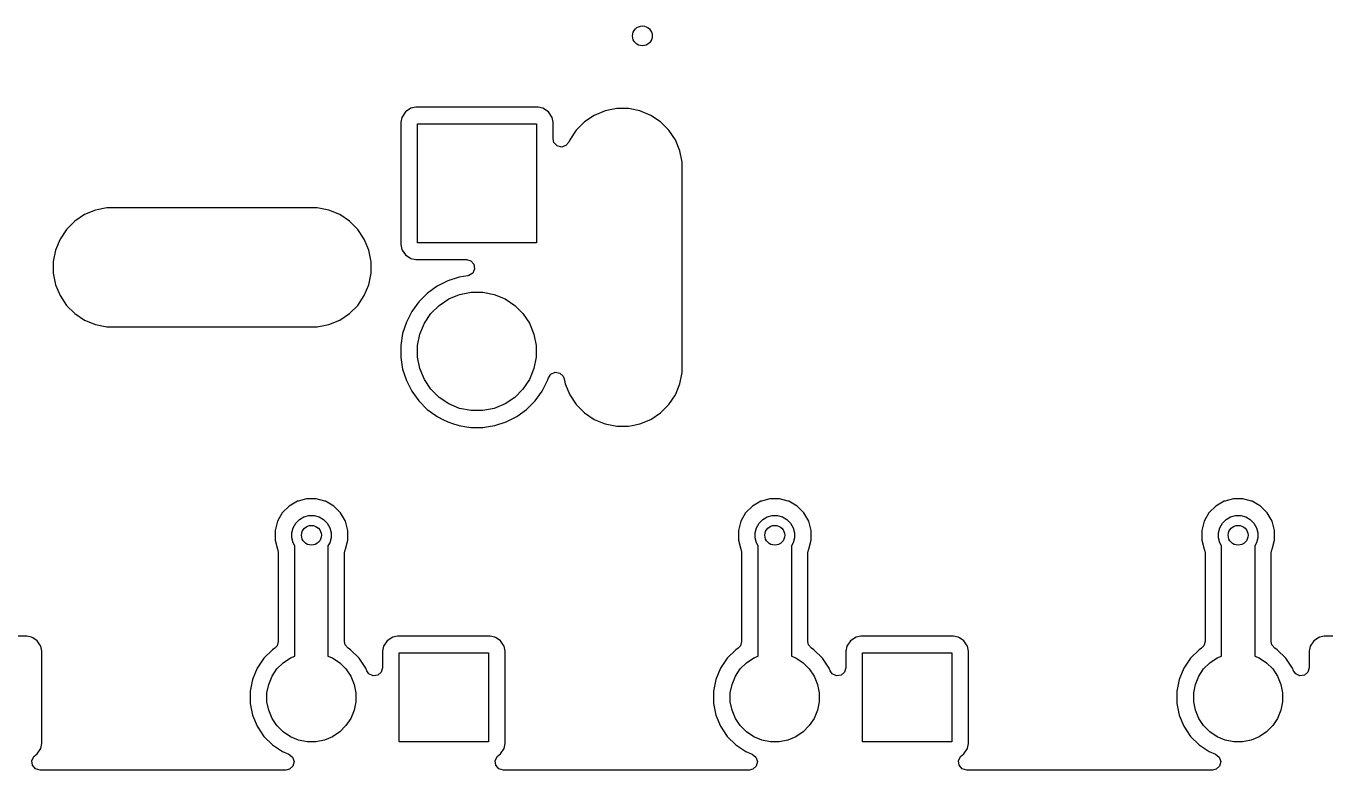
# Model space of a CAD drawing. Extents: x 45 to 205, y -97 to -37.
# Drawn here: x 92.19 to 111.81, y -96.6 to -85.35 of the extents above; entities that cross this region are included whole.
import ezdxf

# ---------------------------------------------------------------- set-up
doc = ezdxf.new("R2010")
doc.units = 0
doc.layers.add('BLACK', color=7, linetype='CONTINUOUS')

msp = doc.modelspace()

# ---------------------------------------------------------------- linework, layer by layer
at = {"layer": 'BLACK', "linetype": 'CONTINUOUS'}
for p, q in [((97.864022, -86.732334), (97.84949, -86.805391)), ((97.864023, -86.73233), (97.864022, -86.732334)), ((97.919389, -86.649469), (97.864023, -86.73233)), ((98.00225, -86.594103), (97.919389, -86.649469)), ((98.002254, -86.594102), (98.00225, -86.594103)), ((98.075313, -86.57957), (98.002254, -86.594102)), ((98.075316, -86.57957), (98.075313, -86.57957)), ((99.924664, -86.57957), (98.075316, -86.57957)), ((99.924667, -86.57957), (99.924664, -86.57957)), ((99.997725, -86.594102), (99.924667, -86.57957)), ((99.997729, -86.594103), (99.997725, -86.594102)), ((99.99773, -86.594104), (99.997729, -86.594103)), ((100.080591, -86.649469), (99.99773, -86.594104)), ((100.135956, -86.73233), (100.080591, -86.649469)), ((100.135957, -86.732334), (100.135956, -86.73233)), ((100.150489, -86.805391), (100.135957, -86.732334)), ((100.773436, -86.70206), (100.625955, -86.800605)), ((100.773449, -86.702053), (100.773436, -86.70206)), ((100.937322, -86.634176), (100.773449, -86.702053)), ((100.937331, -86.634173), (100.937322, -86.634176)), ((101.111296, -86.59957), (100.937331, -86.634173)), ((101.111299, -86.59957), (101.111296, -86.59957)), ((101.288681, -86.59957), (101.111299, -86.59957)), ((101.288684, -86.59957), (101.288681, -86.59957)), ((101.462648, -86.634173), (101.288684, -86.59957)), ((101.462657, -86.634176), (101.462648, -86.634173)), ((101.62653, -86.702053), (101.462657, -86.634176)), ((101.626543, -86.70206), (101.62653, -86.702053)), ((101.774024, -86.800605), (101.626543, -86.70206)), ((97.84949, -86.805391), (97.84949, -88.654748)), ((98.09999, -88.63007), (98.09999, -86.83007)), ((98.09999, -86.83007), (99.89999, -86.83007)), ((99.89999, -86.83007), (99.89999, -88.63007)), ((100.15049, -86.805393), (100.150489, -86.805391)), ((100.15049, -87.057276), (100.15049, -86.805393)), ((100.500525, -86.926035), (100.40198, -87.073516)), ((100.500528, -86.926031), (100.500525, -86.926035)), ((100.625951, -86.800608), (100.500528, -86.926031)), ((100.625955, -86.800605), (100.625951, -86.800608)), ((101.774028, -86.800608), (101.774024, -86.800605)), ((101.899451, -86.926031), (101.774028, -86.800608)), ((101.899454, -86.926035), (101.899451, -86.926031)), ((101.997999, -87.073516), (101.899454, -86.926035)), ((100.163606, -87.112781), (100.15049, -87.057276)), ((100.211217, -87.163918), (100.163606, -87.112781)), ((100.389051, -87.104728), (100.34521, -87.159132)), ((100.401973, -87.073529), (100.389051, -87.104728)), ((100.40198, -87.073516), (100.401973, -87.073529)), ((101.998006, -87.073529), (101.997999, -87.073516)), ((102.065883, -87.237402), (101.998006, -87.073529)), ((100.278916, -87.181197), (100.211217, -87.163918)), ((100.34521, -87.159132), (100.278916, -87.181197)), ((102.065886, -87.237411), (102.065883, -87.237402)), ((102.100489, -87.411374), (102.065886, -87.237411)), ((102.10049, -87.411376), (102.100489, -87.411374)), ((102.10049, -88.075391), (102.10049, -87.411376)), ((93.411295, -88.099498), (93.237329, -88.134104)), ((93.551337, -88.099497), (93.411295, -88.099498)), ((93.551355, -88.099502), (93.551337, -88.099497)), ((96.499989, -88.099502), (93.551355, -88.099502)), ((96.588679, -88.099501), (96.499989, -88.099502)), ((96.588681, -88.099501), (96.588679, -88.099501)), ((96.762657, -88.134105), (96.588681, -88.099501)), ((102.10049, -90.588763), (102.10049, -88.075391)), ((92.92596, -88.300537), (92.800531, -88.425968)), ((93.073448, -88.201987), (92.92596, -88.300537)), ((93.237318, -88.134107), (93.073448, -88.201987)), ((93.237329, -88.134104), (93.237318, -88.134107)), ((96.762659, -88.134106), (96.762657, -88.134105)), ((96.762667, -88.134108), (96.762659, -88.134106)), ((96.926531, -88.201982), (96.762667, -88.134108)), ((96.926536, -88.201984), (96.926531, -88.201982)), ((96.926539, -88.201986), (96.926536, -88.201984)), ((97.074029, -88.300534), (96.926539, -88.201986)), ((97.199459, -88.425962), (97.074029, -88.300534)), ((92.800531, -88.425968), (92.701982, -88.573457)), ((97.287974, -88.558433), (97.199459, -88.425962)), ((92.701982, -88.573457), (92.634103, -88.737333)), ((97.29801, -88.573453), (97.287974, -88.558433)), ((97.313387, -88.610576), (97.29801, -88.573453)), ((97.365892, -88.737333), (97.313387, -88.610576)), ((97.84949, -88.654748), (97.864022, -88.727805)), ((99.89999, -88.63007), (98.09999, -88.63007)), ((92.6341, -88.737342), (92.599498, -88.911304)), ((92.634103, -88.737333), (92.6341, -88.737342)), ((97.396485, -88.891134), (97.365892, -88.737333)), ((97.400497, -88.911303), (97.396485, -88.891134)), ((97.864022, -88.727805), (97.864023, -88.727809)), ((97.864023, -88.727809), (97.870393, -88.737342)), ((97.870393, -88.737342), (97.919389, -88.810671)), ((97.919389, -88.810671), (98.00225, -88.866036)), ((98.00225, -88.866036), (98.002254, -88.866037)), ((98.002254, -88.866037), (98.075311, -88.880569)), ((98.075311, -88.880569), (98.075314, -88.88057)), ((98.075314, -88.88057), (98.842859, -88.88057)), ((98.842859, -88.88057), (98.909898, -88.900255)), ((98.909898, -88.900255), (98.955653, -88.953059)), ((92.599498, -88.911304), (92.599498, -89.088695)), ((92.599498, -89.088695), (92.6341, -89.262657)), ((97.365892, -89.262667), (97.400498, -89.088692)), ((97.400498, -88.911305), (97.400497, -88.911303)), ((97.400498, -88.911308), (97.400498, -88.911305)), ((97.400498, -89.088692), (97.400498, -88.911308)), ((98.936572, -89.085773), (98.877794, -89.123547)), ((98.965597, -89.022217), (98.936572, -89.085773)), ((98.955653, -88.953059), (98.965597, -89.022217)), ((92.6341, -89.262657), (92.634103, -89.262666)), ((92.634103, -89.262666), (92.701982, -89.426542)), ((97.298009, -89.426549), (97.365892, -89.262667)), ((98.396992, -89.286076), (98.250495, -89.392511)), ((98.55835, -89.203858), (98.396992, -89.286076)), ((98.558353, -89.203857), (98.55835, -89.203858)), ((98.730579, -89.147899), (98.558353, -89.203857)), ((98.862257, -89.127043), (98.730579, -89.147899)), ((98.877794, -89.123547), (98.862257, -89.127043)), ((92.701982, -89.426542), (92.701983, -89.426544)), ((92.701983, -89.426544), (92.701984, -89.426545)), ((92.701984, -89.426545), (92.800532, -89.574033)), ((97.199459, -89.574038), (97.298009, -89.426549)), ((98.25049, -89.392515), (98.122435, -89.52057)), ((98.250495, -89.392511), (98.25049, -89.392515)), ((98.429036, -89.574361), (98.575733, -89.476341)), ((98.575733, -89.476341), (98.738734, -89.408824)), ((98.738734, -89.408824), (98.911775, -89.374404)), ((98.911775, -89.374404), (99.088205, -89.374404)), ((99.088205, -89.374404), (99.261246, -89.408824)), ((99.261246, -89.408824), (99.424247, -89.476341)), ((99.424247, -89.476341), (99.570944, -89.574361)), ((92.800532, -89.574033), (92.925959, -89.699462)), ((97.074029, -89.699466), (97.199459, -89.574038)), ((98.015996, -89.667072), (97.933778, -89.82843)), ((98.122431, -89.520575), (98.015996, -89.667072)), ((98.122435, -89.52057), (98.122431, -89.520575)), ((98.304281, -89.699116), (98.429036, -89.574361)), ((99.570944, -89.574361), (99.695699, -89.699116)), ((92.925959, -89.699462), (93.073446, -89.798011)), ((93.073446, -89.798011), (93.073447, -89.798011)), ((93.073447, -89.798011), (93.073448, -89.798012)), ((93.073448, -89.798012), (93.237318, -89.865892)), ((93.237318, -89.865892), (93.237329, -89.865895)), ((93.237329, -89.865895), (93.411296, -89.900501)), ((96.588681, -89.900499), (96.762657, -89.865895)), ((96.762657, -89.865895), (96.926539, -89.798014)), ((96.926539, -89.798014), (97.074029, -89.699466)), ((97.933777, -89.828433), (97.877819, -90.000659)), ((97.933778, -89.82843), (97.933777, -89.828433)), ((98.138744, -90.008814), (98.206261, -89.845813)), ((98.206261, -89.845813), (98.304281, -89.699116)), ((99.695699, -89.699116), (99.793719, -89.845813)), ((99.793719, -89.845813), (99.861236, -90.008814)), ((93.411296, -89.900501), (93.411298, -89.900501)), ((93.411298, -89.900501), (93.437265, -89.900501)), ((93.437265, -89.900501), (93.437277, -89.900502)), ((93.437277, -89.900502), (93.447267, -89.900502)), ((93.447267, -89.900502), (96.562698, -89.900502)), ((96.562698, -89.900502), (96.56274, -89.900498)), ((96.56274, -89.900498), (96.588681, -89.900499)), ((97.877819, -90.000659), (97.84949, -90.179518)), ((98.104324, -90.181855), (98.138744, -90.008814)), ((99.861236, -90.008814), (99.895656, -90.181855)), ((97.84949, -90.179518), (97.84949, -90.360621)), ((98.104324, -90.358285), (98.104324, -90.181855)), ((99.895656, -90.181855), (99.895656, -90.358285)), ((97.84949, -90.360621), (97.877819, -90.53948)), ((98.138744, -90.531326), (98.104324, -90.358285)), ((99.895656, -90.358285), (99.861236, -90.531326)), ((97.877819, -90.53948), (97.933777, -90.711706)), ((98.206261, -90.694327), (98.138744, -90.531326)), ((99.861236, -90.531326), (99.793719, -90.694327)), ((100.07923, -90.671607), (100.118665, -90.613933)), ((100.118665, -90.613933), (100.183023, -90.586734)), ((100.183023, -90.586734), (100.25187, -90.598646)), ((100.25187, -90.598646), (100.303347, -90.645889)), ((100.303347, -90.645889), (100.318778, -90.685733)), ((102.065886, -90.762728), (102.100489, -90.588765)), ((102.100489, -90.588765), (102.10049, -90.588763)), ((97.933777, -90.711706), (97.933778, -90.711709)), ((97.933778, -90.711709), (97.959779, -90.762737)), ((97.959779, -90.762737), (98.005619, -90.852703)), ((98.005619, -90.852703), (98.015996, -90.873067)), ((98.304281, -90.841024), (98.206261, -90.694327)), ((98.429036, -90.965779), (98.304281, -90.841024)), ((99.695699, -90.841024), (99.570944, -90.965779)), ((99.793719, -90.694327), (99.695699, -90.841024)), ((99.983986, -90.873064), (100.066201, -90.711709)), ((100.066201, -90.711709), (100.07923, -90.671607)), ((100.318778, -90.685733), (100.334094, -90.762729)), ((100.334094, -90.762729), (100.334096, -90.762737)), ((100.334096, -90.762737), (100.401973, -90.92661)), ((101.998003, -90.926617), (102.065884, -90.762736)), ((102.065884, -90.762731), (102.065886, -90.762728)), ((102.065884, -90.762736), (102.065884, -90.762731)), ((98.015996, -90.873067), (98.122431, -91.019564)), ((98.122431, -91.019564), (98.122435, -91.019569)), ((98.122435, -91.019569), (98.25049, -91.147624)), ((98.575733, -91.063799), (98.429036, -90.965779)), ((99.570944, -90.965779), (99.424247, -91.063799)), ((99.749491, -91.147623), (99.877543, -91.019571)), ((99.877543, -91.019571), (99.983986, -90.873064)), ((100.401973, -90.92661), (100.40198, -90.926623)), ((100.40198, -90.926623), (100.500525, -91.074104)), ((101.899454, -91.074105), (101.998003, -90.926617)), ((98.25049, -91.147624), (98.250495, -91.147628)), ((98.250495, -91.147628), (98.378277, -91.240466)), ((98.378277, -91.240466), (98.396996, -91.254066)), ((98.396996, -91.254066), (98.483376, -91.298079)), ((98.738734, -91.131316), (98.575733, -91.063799)), ((98.911775, -91.165736), (98.738734, -91.131316)), ((99.088205, -91.165736), (98.911775, -91.165736)), ((99.261246, -91.131316), (99.088205, -91.165736)), ((99.424247, -91.063799), (99.261246, -91.131316)), ((99.441629, -91.336281), (99.602984, -91.254066)), ((99.602984, -91.254066), (99.749491, -91.147623)), ((100.500525, -91.074104), (100.500528, -91.074108)), ((100.500528, -91.074108), (100.625951, -91.199531)), ((100.625951, -91.199531), (100.625955, -91.199534)), ((100.625955, -91.199534), (100.773436, -91.298079)), ((101.626537, -91.298083), (101.774025, -91.199534)), ((101.774025, -91.199534), (101.899454, -91.074105)), ((98.483376, -91.298079), (98.55835, -91.336281)), ((98.55835, -91.336281), (98.558353, -91.336282)), ((98.558353, -91.336282), (98.644466, -91.364261)), ((98.644466, -91.364261), (98.730581, -91.392241)), ((98.730581, -91.392241), (98.813419, -91.405361)), ((98.813419, -91.405361), (98.909439, -91.42057)), ((98.909439, -91.42057), (98.909444, -91.42057)), ((98.909444, -91.42057), (99.090541, -91.42057)), ((99.090541, -91.42057), (99.177249, -91.406835)), ((99.177249, -91.406835), (99.269399, -91.392241)), ((99.269399, -91.392241), (99.441629, -91.336281)), ((100.773436, -91.298079), (100.773449, -91.298086)), ((100.773449, -91.298086), (100.896353, -91.348993)), ((100.896353, -91.348993), (100.937324, -91.365964)), ((100.937324, -91.365964), (100.937326, -91.365964)), ((100.937326, -91.365964), (100.937331, -91.365966)), ((100.937331, -91.365966), (101.111294, -91.400569)), ((101.111294, -91.400569), (101.111297, -91.40057)), ((101.111297, -91.40057), (101.111299, -91.40057)), ((101.111299, -91.40057), (101.288683, -91.40057)), ((101.288683, -91.40057), (101.288684, -91.400569)), ((101.288684, -91.400569), (101.346672, -91.389034)), ((101.346672, -91.389034), (101.462648, -91.365966)), ((101.462648, -91.365966), (101.462651, -91.365964)), ((101.462651, -91.365964), (101.462656, -91.365964)), ((101.462656, -91.365964), (101.626537, -91.298083)), ((96.161972, -92.609563), (96.059483, -92.712052)), ((96.161978, -92.609558), (96.161972, -92.609563)), ((96.287501, -92.537087), (96.161978, -92.609558)), ((96.298983, -92.53401), (96.287501, -92.537087)), ((96.427515, -92.49957), (96.298983, -92.53401)), ((96.572465, -92.49957), (96.427515, -92.49957)), ((96.700996, -92.53401), (96.572465, -92.49957)), ((96.712479, -92.537087), (96.700996, -92.53401)), ((96.838001, -92.609558), (96.712478, -92.537087)), ((96.712478, -92.537087), (96.712479, -92.537087)), ((96.838007, -92.609563), (96.838001, -92.609558)), ((96.940496, -92.712052), (96.838007, -92.609563)), ((103.161972, -92.609563), (103.059483, -92.712052)), ((103.161978, -92.609558), (103.161972, -92.609563)), ((103.287501, -92.537087), (103.161978, -92.609558)), ((103.298983, -92.53401), (103.287501, -92.537087)), ((103.427515, -92.49957), (103.298983, -92.53401)), ((103.572465, -92.49957), (103.427515, -92.49957)), ((103.700996, -92.53401), (103.572465, -92.49957)), ((103.712479, -92.537087), (103.700996, -92.53401)), ((103.838001, -92.609558), (103.712478, -92.537087)), ((103.712478, -92.537087), (103.712479, -92.537087)), ((103.838007, -92.609563), (103.838001, -92.609558)), ((103.940496, -92.712052), (103.838007, -92.609563)), ((110.161972, -92.609563), (110.059483, -92.712052)), ((110.161978, -92.609558), (110.161972, -92.609563)), ((110.287501, -92.537087), (110.161978, -92.609558)), ((110.298983, -92.53401), (110.287501, -92.537087)), ((110.427515, -92.49957), (110.298983, -92.53401)), ((110.572465, -92.49957), (110.427515, -92.49957)), ((110.700996, -92.53401), (110.572465, -92.49957)), ((110.712479, -92.537087), (110.700996, -92.53401)), ((110.838001, -92.609558), (110.712478, -92.537087)), ((110.712478, -92.537087), (110.712479, -92.537087)), ((110.838007, -92.609563), (110.838001, -92.609558)), ((110.940496, -92.712052), (110.838007, -92.609563)), ((96.059478, -92.712058), (95.987007, -92.837581)), ((96.059483, -92.712052), (96.059478, -92.712058)), ((96.261984, -92.867442), (96.317362, -92.812064)), ((96.317362, -92.812064), (96.385185, -92.772906)), ((96.385185, -92.772906), (96.460832, -92.752637)), ((96.460832, -92.752637), (96.539148, -92.752637)), ((96.539148, -92.752637), (96.614795, -92.772906)), ((96.614795, -92.772906), (96.682618, -92.812064)), ((96.682618, -92.812064), (96.737996, -92.867442)), ((96.940501, -92.712058), (96.940496, -92.712052)), ((96.94115, -92.713183), (96.940501, -92.712058)), ((97.012974, -92.837585), (96.94115, -92.713183)), ((103.059478, -92.712058), (102.987007, -92.837581)), ((103.059483, -92.712052), (103.059478, -92.712058)), ((103.261984, -92.867442), (103.317362, -92.812064)), ((103.317362, -92.812064), (103.385185, -92.772906)), ((103.385185, -92.772906), (103.460832, -92.752637)), ((103.460832, -92.752637), (103.539148, -92.752637)), ((103.539148, -92.752637), (103.614795, -92.772906)), ((103.614795, -92.772906), (103.682618, -92.812064)), ((103.682618, -92.812064), (103.737996, -92.867442)), ((103.940501, -92.712058), (103.940496, -92.712052)), ((103.94115, -92.713183), (103.940501, -92.712058)), ((104.012974, -92.837585), (103.94115, -92.713183)), ((110.059478, -92.712058), (109.987007, -92.837581)), ((110.059483, -92.712052), (110.059478, -92.712058)), ((110.261984, -92.867442), (110.317362, -92.812064)), ((110.317362, -92.812064), (110.385185, -92.772906)), ((110.385185, -92.772906), (110.460832, -92.752637)), ((110.460832, -92.752637), (110.539148, -92.752637)), ((110.539148, -92.752637), (110.614795, -92.772906)), ((110.614795, -92.772906), (110.682618, -92.812064)), ((110.682618, -92.812064), (110.737996, -92.867442)), ((110.940501, -92.712058), (110.940496, -92.712052)), ((110.94115, -92.713183), (110.940501, -92.712058)), ((111.012974, -92.837585), (110.94115, -92.713183)), ((95.987006, -92.837585), (95.94949, -92.977595)), ((95.94949, -92.977595), (95.94949, -93.122545)), ((95.987007, -92.837581), (95.987006, -92.837585)), ((96.202557, -93.010912), (96.222826, -92.935265)), ((96.202557, -93.089228), (96.202557, -93.010912)), ((96.222826, -92.935265), (96.261984, -92.867442)), ((96.737996, -92.867442), (96.777154, -92.935265)), ((96.777154, -92.935265), (96.797423, -93.010912)), ((96.797423, -93.010912), (96.797423, -93.089228)), ((97.05049, -92.977595), (97.012974, -92.837585)), ((97.05049, -93.122545), (97.05049, -92.977595)), ((102.987006, -92.837585), (102.94949, -92.977595)), ((102.94949, -92.977595), (102.94949, -93.122545)), ((102.987007, -92.837581), (102.987006, -92.837585)), ((103.202557, -93.010912), (103.222826, -92.935265)), ((103.202557, -93.089228), (103.202557, -93.010912)), ((103.222826, -92.935265), (103.261984, -92.867442)), ((103.737996, -92.867442), (103.777154, -92.935265)), ((103.777154, -92.935265), (103.797423, -93.010912)), ((103.797423, -93.010912), (103.797423, -93.089228)), ((104.05049, -92.977595), (104.012974, -92.837585)), ((104.05049, -93.122545), (104.05049, -92.977595)), ((109.987006, -92.837585), (109.94949, -92.977595)), ((109.94949, -92.977595), (109.94949, -93.122545)), ((109.987007, -92.837581), (109.987006, -92.837585)), ((110.202557, -93.010912), (110.222826, -92.935265)), ((110.202557, -93.089228), (110.202557, -93.010912)), ((110.222826, -92.935265), (110.261984, -92.867442)), ((110.737996, -92.867442), (110.777154, -92.935265)), ((110.777154, -92.935265), (110.797423, -93.010912)), ((110.797423, -93.010912), (110.797423, -93.089228)), ((111.05049, -92.977595), (111.012974, -92.837585)), ((111.05049, -93.122545), (111.05049, -92.977595)), ((95.94949, -93.122545), (95.986077, -93.259089)), ((96.222826, -93.164875), (96.202557, -93.089228)), ((96.24999, -93.211923), (96.222826, -93.164875)), ((96.24999, -94.876526), (96.24999, -93.211923)), ((96.777154, -93.164875), (96.74999, -93.211923)), ((96.74999, -93.211923), (96.74999, -94.876526)), ((96.797423, -93.089228), (96.777154, -93.164875)), ((97.012974, -93.262555), (97.05049, -93.122545)), ((102.94949, -93.122545), (102.986077, -93.259089)), ((103.222826, -93.164875), (103.202557, -93.089228)), ((103.24999, -93.211923), (103.222826, -93.164875)), ((103.24999, -94.876526), (103.24999, -93.211923)), ((103.777154, -93.164875), (103.74999, -93.211923)), ((103.74999, -93.211923), (103.74999, -94.876526)), ((103.797423, -93.089228), (103.777154, -93.164875)), ((104.012974, -93.262555), (104.05049, -93.122545)), ((109.94949, -93.122545), (109.986077, -93.259089)), ((110.222826, -93.164875), (110.202557, -93.089228)), ((110.24999, -93.211923), (110.222826, -93.164875)), ((110.24999, -94.876526), (110.24999, -93.211923)), ((110.777154, -93.164875), (110.74999, -93.211923)), ((110.74999, -93.211923), (110.74999, -94.876526)), ((110.797423, -93.089228), (110.777154, -93.164875)), ((111.012974, -93.262555), (111.05049, -93.122545)), ((95.986077, -93.259089), (95.987007, -93.262558)), ((95.987007, -93.262558), (95.990049, -93.269901)), ((95.990049, -93.269901), (95.99949, -93.317358)), ((95.99949, -93.317358), (95.99949, -94.655124)), ((97.00049, -93.317358), (97.009931, -93.269901)), ((97.00049, -94.655124), (97.00049, -93.317358)), ((97.009931, -93.269901), (97.012972, -93.262558)), ((97.012971, -93.262558), (97.012974, -93.262555)), ((97.012972, -93.262558), (97.012971, -93.262558)), ((102.986077, -93.259089), (102.987007, -93.262558)), ((102.987007, -93.262558), (102.990049, -93.269901)), ((102.990049, -93.269901), (102.99949, -93.317358)), ((102.99949, -93.317358), (102.99949, -94.655124)), ((104.00049, -93.317358), (104.009931, -93.269901)), ((104.00049, -94.655124), (104.00049, -93.317358)), ((104.009931, -93.269901), (104.012972, -93.262558)), ((104.012971, -93.262558), (104.012974, -93.262555)), ((104.012972, -93.262558), (104.012971, -93.262558)), ((109.986077, -93.259089), (109.987007, -93.262558)), ((109.987007, -93.262558), (109.990049, -93.269901)), ((109.990049, -93.269901), (109.99949, -93.317358)), ((109.99949, -93.317358), (109.99949, -94.655124)), ((111.00049, -93.317358), (111.009931, -93.269901)), ((111.00049, -94.655124), (111.00049, -93.317358)), ((111.009931, -93.269901), (111.012972, -93.262558)), ((111.012971, -93.262558), (111.012974, -93.262555)), ((111.012972, -93.262558), (111.012971, -93.262558)), ((92.199664, -94.57457), (90.800316, -94.57457)), ((92.199667, -94.57457), (92.199664, -94.57457)), ((92.272725, -94.589102), (92.199667, -94.57457)), ((92.272729, -94.589103), (92.272725, -94.589102)), ((92.289142, -94.60007), (92.272729, -94.589103)), ((97.72725, -94.589103), (97.644389, -94.644469)), ((97.727254, -94.589102), (97.72725, -94.589103)), ((97.800313, -94.57457), (97.727254, -94.589102)), ((97.800316, -94.57457), (97.800313, -94.57457)), ((99.199664, -94.57457), (97.800316, -94.57457)), ((99.199667, -94.57457), (99.199664, -94.57457)), ((99.272725, -94.589102), (99.199667, -94.57457)), ((99.272729, -94.589103), (99.272725, -94.589102)), ((99.289142, -94.60007), (99.272729, -94.589103)), ((104.72725, -94.589103), (104.644389, -94.644469)), ((104.727254, -94.589102), (104.72725, -94.589103)), ((104.800313, -94.57457), (104.727254, -94.589102)), ((104.800316, -94.57457), (104.800313, -94.57457)), ((106.199664, -94.57457), (104.800316, -94.57457)), ((106.199667, -94.57457), (106.199664, -94.57457)), ((106.272725, -94.589102), (106.199667, -94.57457)), ((106.272729, -94.589103), (106.272725, -94.589102)), ((106.289142, -94.60007), (106.272729, -94.589103)), ((111.72725, -94.589103), (111.644389, -94.644469)), ((111.727254, -94.589102), (111.72725, -94.589103)), ((111.800313, -94.57457), (111.727254, -94.589102)), ((111.800316, -94.57457), (111.800313, -94.57457)), ((113.199664, -94.57457), (111.800316, -94.57457)), ((92.355591, -94.644469), (92.289142, -94.60007)), ((92.395778, -94.704614), (92.355591, -94.644469)), ((92.410956, -94.72733), (92.395778, -94.704614)), ((92.410957, -94.727334), (92.410956, -94.72733)), ((92.425489, -94.800391), (92.410957, -94.727334)), ((95.910014, -94.781189), (95.781109, -94.910094)), ((95.910018, -94.781186), (95.910014, -94.781189)), ((95.944381, -94.758226), (95.910018, -94.781186)), ((95.979805, -94.722163), (95.944381, -94.758226)), ((95.99949, -94.655124), (95.979805, -94.722163)), ((97.010794, -94.704614), (97.00049, -94.655124)), ((97.055599, -94.758226), (97.010794, -94.704614)), ((97.089961, -94.781186), (97.055599, -94.758226)), ((97.089965, -94.781189), (97.089961, -94.781186)), ((97.21887, -94.910094), (97.089965, -94.781189)), ((97.589022, -94.727334), (97.57449, -94.800391)), ((97.589023, -94.72733), (97.589022, -94.727334)), ((97.644389, -94.644469), (97.589023, -94.72733)), ((99.355591, -94.644469), (99.289142, -94.60007)), ((99.395778, -94.704614), (99.355591, -94.644469)), ((99.410956, -94.72733), (99.395778, -94.704614)), ((99.410957, -94.727334), (99.410956, -94.72733)), ((99.425489, -94.800391), (99.410957, -94.727334)), ((102.910014, -94.781189), (102.781109, -94.910094)), ((102.910018, -94.781186), (102.910014, -94.781189)), ((102.944381, -94.758226), (102.910018, -94.781186)), ((102.979805, -94.722163), (102.944381, -94.758226)), ((102.99949, -94.655124), (102.979805, -94.722163)), ((104.010794, -94.704614), (104.00049, -94.655124)), ((104.055599, -94.758226), (104.010794, -94.704614)), ((104.089961, -94.781186), (104.055599, -94.758226)), ((104.089965, -94.781189), (104.089961, -94.781186)), ((104.21887, -94.910094), (104.089965, -94.781189)), ((104.589022, -94.727334), (104.57449, -94.800391)), ((104.589023, -94.72733), (104.589022, -94.727334)), ((104.644389, -94.644469), (104.589023, -94.72733)), ((106.355591, -94.644469), (106.289142, -94.60007)), ((106.395778, -94.704614), (106.355591, -94.644469)), ((106.410956, -94.72733), (106.395778, -94.704614)), ((106.410957, -94.727334), (106.410956, -94.72733)), ((106.425489, -94.800391), (106.410957, -94.727334)), ((109.910014, -94.781189), (109.781109, -94.910094)), ((109.910018, -94.781186), (109.910014, -94.781189)), ((109.944381, -94.758226), (109.910018, -94.781186)), ((109.979805, -94.722163), (109.944381, -94.758226)), ((109.99949, -94.655124), (109.979805, -94.722163)), ((111.010794, -94.704614), (111.00049, -94.655124)), ((111.055599, -94.758226), (111.010794, -94.704614)), ((111.089961, -94.781186), (111.055599, -94.758226)), ((111.089965, -94.781189), (111.089961, -94.781186)), ((111.21887, -94.910094), (111.089965, -94.781189)), ((111.589022, -94.727334), (111.57449, -94.800391)), ((111.589023, -94.72733), (111.589022, -94.727334)), ((111.644389, -94.644469), (111.589023, -94.72733)), ((92.42549, -94.800393), (92.425489, -94.800391)), ((92.42549, -94.800396), (92.42549, -94.800393)), ((92.42549, -96.199744), (92.42549, -94.800396)), ((95.781103, -94.910102), (95.679823, -95.061678)), ((95.781109, -94.910094), (95.781103, -94.910102)), ((95.978208, -95.071855), (96.071775, -94.978288)), ((96.071775, -94.978288), (96.181797, -94.904773)), ((96.181797, -94.904773), (96.24999, -94.876526)), ((96.74999, -94.876526), (96.818183, -94.904773)), ((96.818183, -94.904773), (96.928205, -94.978288)), ((96.928205, -94.978288), (97.021772, -95.071855)), ((97.218876, -94.910102), (97.21887, -94.910094)), ((97.320156, -95.061678), (97.218876, -94.910102)), ((97.57449, -94.800391), (97.57449, -95.052304)), ((97.82499, -96.17507), (97.82499, -94.82507)), ((97.82499, -94.82507), (99.17499, -94.82507)), ((99.17499, -94.82507), (99.17499, -96.17507)), ((99.42549, -94.800393), (99.425489, -94.800391)), ((99.42549, -94.800396), (99.42549, -94.800393)), ((99.42549, -96.199744), (99.42549, -94.800396)), ((102.781103, -94.910102), (102.679823, -95.061678)), ((102.781109, -94.910094), (102.781103, -94.910102)), ((102.978208, -95.071855), (103.071775, -94.978288)), ((103.071775, -94.978288), (103.181797, -94.904773)), ((103.181797, -94.904773), (103.24999, -94.876526)), ((103.74999, -94.876526), (103.818183, -94.904773)), ((103.818183, -94.904773), (103.928205, -94.978288)), ((103.928205, -94.978288), (104.021772, -95.071855)), ((104.218876, -94.910102), (104.21887, -94.910094)), ((104.320156, -95.061678), (104.218876, -94.910102)), ((104.57449, -94.800391), (104.57449, -95.052304)), ((104.82499, -96.17507), (104.82499, -94.82507)), ((104.82499, -94.82507), (106.17499, -94.82507)), ((106.17499, -94.82507), (106.17499, -96.17507)), ((106.42549, -94.800393), (106.425489, -94.800391)), ((106.42549, -94.800396), (106.42549, -94.800393)), ((106.42549, -96.199744), (106.42549, -94.800396)), ((109.781103, -94.910102), (109.679823, -95.061678)), ((109.781109, -94.910094), (109.781103, -94.910102)), ((109.978208, -95.071855), (110.071775, -94.978288)), ((110.071775, -94.978288), (110.181797, -94.904773)), ((110.181797, -94.904773), (110.24999, -94.876526)), ((110.74999, -94.876526), (110.818183, -94.904773)), ((110.818183, -94.904773), (110.928205, -94.978288)), ((110.928205, -94.978288), (111.021772, -95.071855)), ((111.218876, -94.910102), (111.21887, -94.910094)), ((111.320156, -95.061678), (111.218876, -94.910102)), ((111.57449, -94.800391), (111.57449, -95.052304)), ((95.679821, -95.061682), (95.610058, -95.230107)), ((95.679823, -95.061678), (95.679821, -95.061682)), ((95.854055, -95.304128), (95.904693, -95.181877)), ((95.904693, -95.181877), (95.978208, -95.071855)), ((97.021772, -95.071855), (97.095287, -95.181877)), ((97.095287, -95.181877), (97.145925, -95.304128)), ((97.320156, -95.061679), (97.320156, -95.061678)), ((97.335929, -95.099757), (97.320156, -95.061679)), ((97.369287, -95.146017), (97.335929, -95.099757)), ((97.432843, -95.175042), (97.369287, -95.146017)), ((97.502001, -95.165098), (97.432843, -95.175042)), ((97.554805, -95.119343), (97.502001, -95.165098)), ((97.57449, -95.052304), (97.554805, -95.119343)), ((102.679821, -95.061682), (102.610058, -95.230107)), ((102.679823, -95.061678), (102.679821, -95.061682)), ((102.854055, -95.304128), (102.904693, -95.181877)), ((102.904693, -95.181877), (102.978208, -95.071855)), ((104.021772, -95.071855), (104.095287, -95.181877)), ((104.095287, -95.181877), (104.145925, -95.304128)), ((104.320156, -95.061679), (104.320156, -95.061678)), ((104.335929, -95.099757), (104.320156, -95.061679)), ((104.369287, -95.146017), (104.335929, -95.099757)), ((104.432843, -95.175042), (104.369287, -95.146017)), ((104.502001, -95.165098), (104.432843, -95.175042)), ((104.554805, -95.119343), (104.502001, -95.165098)), ((104.57449, -95.052304), (104.554805, -95.119343)), ((109.679821, -95.061682), (109.610058, -95.230107)), ((109.679823, -95.061678), (109.679821, -95.061682)), ((109.854055, -95.304128), (109.904693, -95.181877)), ((109.904693, -95.181877), (109.978208, -95.071855)), ((111.021772, -95.071855), (111.095287, -95.181877)), ((111.095287, -95.181877), (111.145925, -95.304128)), ((111.320156, -95.061679), (111.320156, -95.061678)), ((111.335929, -95.099757), (111.320156, -95.061679)), ((111.369287, -95.146017), (111.335929, -95.099757)), ((111.432843, -95.175042), (111.369287, -95.146017)), ((111.502001, -95.165098), (111.432843, -95.175042)), ((111.554805, -95.119343), (111.502001, -95.165098)), ((111.57449, -95.052304), (111.554805, -95.119343)), ((95.610055, -95.230117), (95.57449, -95.408913)), ((95.610058, -95.230107), (95.610055, -95.230117)), ((95.82824, -95.433908), (95.854055, -95.304128)), ((97.145925, -95.304128), (97.17174, -95.433908)), ((102.610055, -95.230117), (102.57449, -95.408913)), ((102.610058, -95.230107), (102.610055, -95.230117)), ((102.82824, -95.433908), (102.854055, -95.304128)), ((104.145925, -95.304128), (104.17174, -95.433908)), ((109.610055, -95.230117), (109.57449, -95.408913)), ((109.610058, -95.230107), (109.610055, -95.230117)), ((109.82824, -95.433908), (109.854055, -95.304128)), ((111.145925, -95.304128), (111.17174, -95.433908)), ((95.57449, -95.408913), (95.57449, -95.408916)), ((95.57449, -95.408916), (95.57449, -95.591224)), ((95.82824, -95.566232), (95.82824, -95.433908)), ((95.854055, -95.696012), (95.82824, -95.566232)), ((97.17174, -95.566232), (97.145925, -95.696012)), ((97.17174, -95.433908), (97.17174, -95.566232)), ((102.57449, -95.408913), (102.57449, -95.408916)), ((102.57449, -95.408916), (102.57449, -95.591224)), ((102.82824, -95.566232), (102.82824, -95.433908)), ((102.854055, -95.696012), (102.82824, -95.566232)), ((104.17174, -95.566232), (104.145925, -95.696012)), ((104.17174, -95.433908), (104.17174, -95.566232)), ((109.57449, -95.408913), (109.57449, -95.408916)), ((109.57449, -95.408916), (109.57449, -95.591224)), ((109.82824, -95.566232), (109.82824, -95.433908)), ((109.854055, -95.696012), (109.82824, -95.566232)), ((111.17174, -95.566232), (111.145925, -95.696012)), ((111.17174, -95.433908), (111.17174, -95.566232)), ((95.57449, -95.591226), (95.574489, -95.591226)), ((95.574489, -95.591226), (95.610055, -95.770022)), ((95.57449, -95.591224), (95.57449, -95.591226)), ((95.610055, -95.770022), (95.610058, -95.770032)), ((95.610058, -95.770032), (95.679821, -95.938457)), ((95.904693, -95.818263), (95.854055, -95.696012)), ((97.145925, -95.696012), (97.095287, -95.818263)), ((102.57449, -95.591226), (102.574489, -95.591226)), ((102.574489, -95.591226), (102.610055, -95.770022)), ((102.57449, -95.591224), (102.57449, -95.591226)), ((102.610055, -95.770022), (102.610058, -95.770032)), ((102.610058, -95.770032), (102.679821, -95.938457)), ((102.904693, -95.818263), (102.854055, -95.696012)), ((104.145925, -95.696012), (104.095287, -95.818263)), ((109.57449, -95.591226), (109.574489, -95.591226)), ((109.574489, -95.591226), (109.610055, -95.770022)), ((109.57449, -95.591224), (109.57449, -95.591226)), ((109.610055, -95.770022), (109.610058, -95.770032)), ((109.610058, -95.770032), (109.679821, -95.938457)), ((109.904693, -95.818263), (109.854055, -95.696012)), ((111.145925, -95.696012), (111.095287, -95.818263)), ((95.679821, -95.938457), (95.679823, -95.938461)), ((95.679823, -95.938461), (95.781103, -96.090037)), ((95.978208, -95.928285), (95.904693, -95.818263)), ((96.071775, -96.021852), (95.978208, -95.928285)), ((97.021772, -95.928285), (96.928205, -96.021852)), ((97.095287, -95.818263), (97.021772, -95.928285)), ((102.679821, -95.938457), (102.679823, -95.938461)), ((102.679823, -95.938461), (102.781103, -96.090037)), ((102.978208, -95.928285), (102.904693, -95.818263)), ((103.071775, -96.021852), (102.978208, -95.928285)), ((104.021772, -95.928285), (103.928205, -96.021852)), ((104.095287, -95.818263), (104.021772, -95.928285)), ((109.679821, -95.938457), (109.679823, -95.938461)), ((109.679823, -95.938461), (109.781103, -96.090037)), ((109.978208, -95.928285), (109.904693, -95.818263)), ((110.071775, -96.021852), (109.978208, -95.928285)), ((111.021772, -95.928285), (110.928205, -96.021852)), ((111.095287, -95.818263), (111.021772, -95.928285)), ((95.781103, -96.090037), (95.781109, -96.090045)), ((95.781109, -96.090045), (95.910014, -96.21895)), ((96.181797, -96.095367), (96.071775, -96.021852)), ((96.304048, -96.146005), (96.181797, -96.095367)), ((96.433828, -96.17182), (96.304048, -96.146005)), ((96.695932, -96.146005), (96.566152, -96.17182)), ((96.818183, -96.095367), (96.695932, -96.146005)), ((96.928205, -96.021852), (96.818183, -96.095367)), ((102.781103, -96.090037), (102.781109, -96.090045)), ((102.781109, -96.090045), (102.910014, -96.21895)), ((103.181797, -96.095367), (103.071775, -96.021852)), ((103.304048, -96.146005), (103.181797, -96.095367)), ((103.433828, -96.17182), (103.304048, -96.146005)), ((103.695932, -96.146005), (103.566152, -96.17182)), ((103.818183, -96.095367), (103.695932, -96.146005)), ((103.928205, -96.021852), (103.818183, -96.095367)), ((109.781103, -96.090037), (109.781109, -96.090045)), ((109.781109, -96.090045), (109.910014, -96.21895)), ((110.181797, -96.095367), (110.071775, -96.021852)), ((110.304048, -96.146005), (110.181797, -96.095367)), ((110.433828, -96.17182), (110.304048, -96.146005)), ((110.695932, -96.146005), (110.566152, -96.17182)), ((110.818183, -96.095367), (110.695932, -96.146005)), ((110.928205, -96.021852), (110.818183, -96.095367)), ((92.330452, -96.372468), (92.355591, -96.355671)), ((92.355591, -96.355671), (92.410956, -96.27281)), ((92.410956, -96.27281), (92.42549, -96.199744)), ((95.910014, -96.21895), (95.910022, -96.218956)), ((95.910022, -96.218956), (96.061598, -96.320236)), ((96.061598, -96.320236), (96.061602, -96.320238)), ((96.061602, -96.320238), (96.160033, -96.361009)), ((96.566152, -96.17182), (96.433828, -96.17182)), ((99.17499, -96.17507), (97.82499, -96.17507)), ((99.330452, -96.372468), (99.355591, -96.355671)), ((99.355591, -96.355671), (99.410956, -96.27281)), ((99.410956, -96.27281), (99.42549, -96.199744)), ((102.910014, -96.21895), (102.910022, -96.218956)), ((102.910022, -96.218956), (103.061598, -96.320236)), ((103.061598, -96.320236), (103.061602, -96.320238)), ((103.061602, -96.320238), (103.160033, -96.361009)), ((103.566152, -96.17182), (103.433828, -96.17182)), ((106.17499, -96.17507), (104.82499, -96.17507)), ((106.330452, -96.372468), (106.355591, -96.355671)), ((106.355591, -96.355671), (106.410956, -96.27281)), ((106.410956, -96.27281), (106.42549, -96.199744)), ((109.910014, -96.21895), (109.910022, -96.218956)), ((109.910022, -96.218956), (110.061598, -96.320236)), ((110.061598, -96.320236), (110.061602, -96.320238)), ((110.061602, -96.320238), (110.160033, -96.361009)), ((110.566152, -96.17182), (110.433828, -96.17182)), ((92.276605, -96.457923), (92.30563, -96.394367)), ((92.286549, -96.527081), (92.276605, -96.457923)), ((92.332304, -96.579885), (92.286549, -96.527081)), ((92.30563, -96.394367), (92.330452, -96.372468)), ((96.160033, -96.361009), (96.214437, -96.40485)), ((96.219223, -96.538843), (96.168086, -96.586454)), ((96.214437, -96.40485), (96.236502, -96.471144)), ((96.236502, -96.471144), (96.219223, -96.538843)), ((99.276605, -96.457923), (99.30563, -96.394367)), ((99.286549, -96.527081), (99.276605, -96.457923)), ((99.332304, -96.579885), (99.286549, -96.527081)), ((99.30563, -96.394367), (99.330452, -96.372468)), ((103.160033, -96.361009), (103.214437, -96.40485)), ((103.219223, -96.538843), (103.168086, -96.586454)), ((103.214437, -96.40485), (103.236502, -96.471144)), ((103.236502, -96.471144), (103.219223, -96.538843)), ((106.276605, -96.457923), (106.30563, -96.394367)), ((106.286549, -96.527081), (106.276605, -96.457923)), ((106.332304, -96.579885), (106.286549, -96.527081)), ((106.30563, -96.394367), (106.330452, -96.372468)), ((110.160033, -96.361009), (110.214437, -96.40485)), ((110.219223, -96.538843), (110.168086, -96.586454)), ((110.214437, -96.40485), (110.236502, -96.471144)), ((110.236502, -96.471144), (110.219223, -96.538843)), ((92.399343, -96.59957), (92.332304, -96.579885)), ((96.112581, -96.59957), (92.399343, -96.59957)), ((96.168086, -96.586454), (96.112581, -96.59957)), ((99.399343, -96.59957), (99.332304, -96.579885)), ((103.112581, -96.59957), (99.399343, -96.59957)), ((103.168086, -96.586454), (103.112581, -96.59957)), ((106.399343, -96.59957), (106.332304, -96.579885)), ((110.112581, -96.59957), (106.399343, -96.59957)), ((110.168086, -96.586454), (110.112581, -96.59957))]:
    msp.add_line(p, q, dxfattribs=at)
at = {"layer": 'BLACK'}
for centre in [(101.49999, -85.50007), (96.49999, -93.05007), (103.49999, -93.05007), (110.49999, -93.05007)]:
    msp.add_circle(centre, 0.15, dxfattribs=at)

doc.saveas('drawing.dxf')
